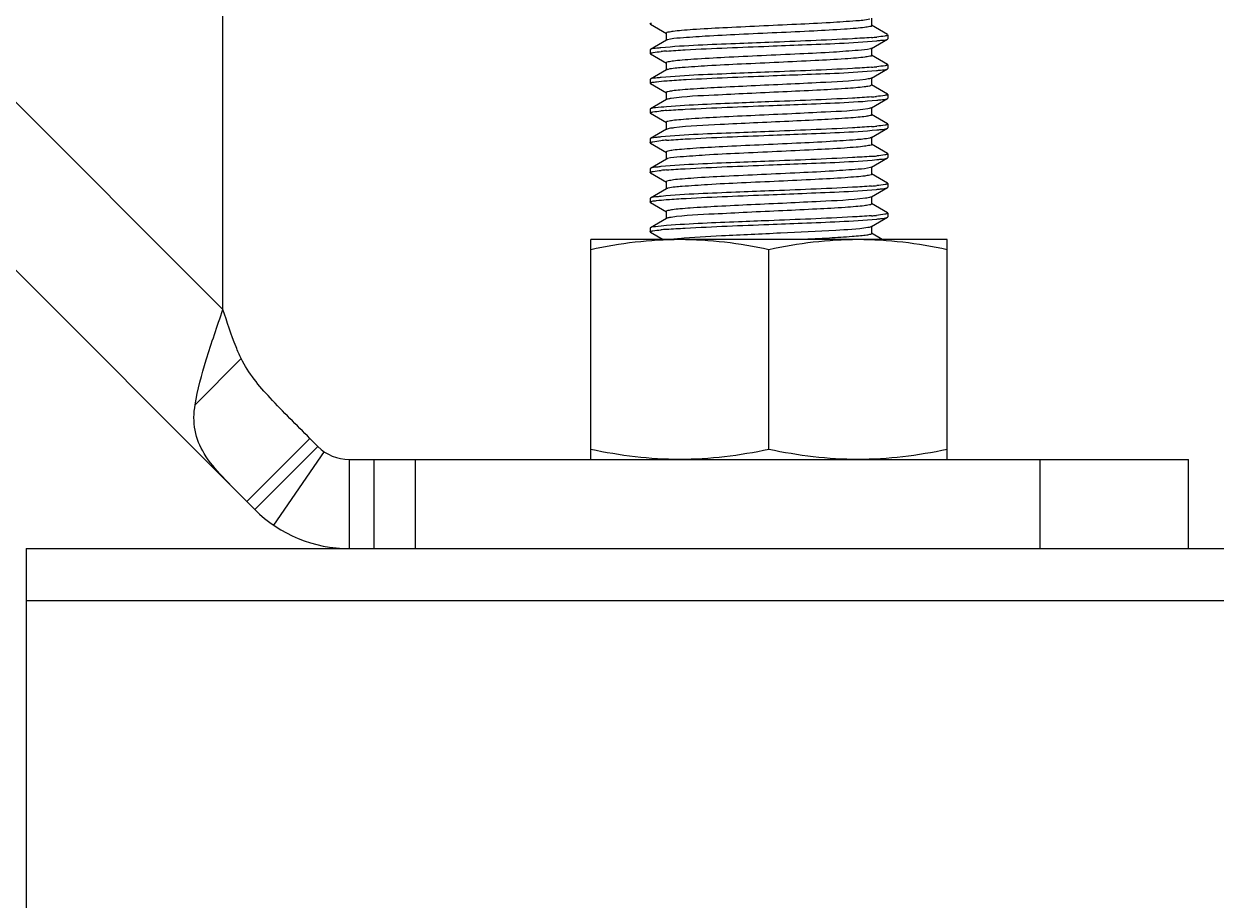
# Model space of a CAD drawing. Extents: x -1396510 to 1250330, y -1892470 to 1623980.
# Drawn here: x -1171297.1 to -1170915, y -51025.2 to -50744.4 of the extents above; entities that cross this region are included whole.
import ezdxf

# ---------------------------------------------------------------- set-up
doc = ezdxf.new("R2010")
doc.units = 0
doc.header["$LTSCALE"] = 1000
doc.header["$MEASUREMENT"] = 0

msp = doc.modelspace()

# ---------------------------------------------------------------- linework, layer by layer
at = {"linetype": 'Continuous'}
for p, q in [((-1171233.27, -50835.95), (-1171233.27, -50550.1)), ((-1171462.37, -50606.84), (-1171233.27, -50835.95)), ((-1171223.04, -50900.03), (-1171489.3, -50633.77)), ((-1171096.27, -50744.54), (-1171096.36, -50744.44)), ((-1171096.27, -50744.54), (-1171091.11, -50747.53)), ((-1171025.36, -50745.03), (-1171025.36, -50742.65)), ((-1171091.21, -50747.41), (-1171091.21, -50749.79)), ((-1171020.3, -50747.9), (-1171025.47, -50744.91)), ((-1171020.3, -50747.9), (-1171020.21, -50748.01)), ((-1171020.21, -50748.01), (-1171020.21, -50749.2)), ((-1171091.11, -50749.67), (-1171096.27, -50752.66)), ((-1171025.47, -50752.29), (-1171020.3, -50749.3)), ((-1171025.36, -50754.55), (-1171025.36, -50752.17)), ((-1171020.3, -50749.3), (-1171020.21, -50749.19)), ((-1171096.27, -50752.66), (-1171096.36, -50752.77)), ((-1171096.36, -50752.77), (-1171096.36, -50753.96)), ((-1171096.27, -50754.06), (-1171096.36, -50753.96)), ((-1171096.27, -50754.06), (-1171091.11, -50757.05)), ((-1171025.47, -50752.29), (-1171025.65, -50752.37)), ((-1171020.3, -50757.42), (-1171025.47, -50754.43)), ((-1171091.11, -50759.19), (-1171096.27, -50762.18)), ((-1171091.21, -50756.93), (-1171091.21, -50759.31)), ((-1171025.47, -50761.81), (-1171020.3, -50758.82)), ((-1171020.3, -50757.42), (-1171020.21, -50757.52)), ((-1171020.3, -50758.82), (-1171020.21, -50758.72)), ((-1171020.21, -50757.52), (-1171020.21, -50758.71)), ((-1171096.27, -50762.18), (-1171096.36, -50762.28)), ((-1171096.36, -50762.28), (-1171096.36, -50763.47)), ((-1171096.27, -50763.58), (-1171096.36, -50763.47)), ((-1171096.27, -50763.58), (-1171091.11, -50766.57)), ((-1171091.21, -50762.68), (-1171090.94, -50762.66)), ((-1171025.36, -50764.07), (-1171025.36, -50761.69)), ((-1171091.21, -50766.45), (-1171091.21, -50768.83)), ((-1171020.3, -50766.94), (-1171025.47, -50763.95)), ((-1171020.3, -50766.94), (-1171020.21, -50767.04)), ((-1171020.21, -50767.04), (-1171020.21, -50768.23)), ((-1171091.11, -50768.71), (-1171096.27, -50771.7)), ((-1171025.47, -50771.33), (-1171020.3, -50768.34)), ((-1171025.36, -50773.59), (-1171025.36, -50771.21)), ((-1171020.3, -50768.34), (-1171020.21, -50768.23)), ((-1171096.27, -50771.7), (-1171096.36, -50771.8)), ((-1171096.36, -50771.8), (-1171096.36, -50772.99)), ((-1171096.27, -50773.1), (-1171096.36, -50772.99)), ((-1171096.27, -50773.1), (-1171091.11, -50776.09)), ((-1171020.3, -50776.46), (-1171025.47, -50773.47)), ((-1171091.11, -50778.23), (-1171096.27, -50781.22)), ((-1171091.21, -50775.97), (-1171091.21, -50778.35)), ((-1171090.96, -50778.16), (-1171091.11, -50778.23)), ((-1171025.47, -50780.85), (-1171020.3, -50777.86)), ((-1171020.3, -50776.46), (-1171020.21, -50776.56)), ((-1171020.3, -50777.86), (-1171020.21, -50777.75)), ((-1171020.21, -50776.56), (-1171020.21, -50777.75)), ((-1171096.27, -50781.22), (-1171096.36, -50781.32)), ((-1171096.36, -50781.32), (-1171096.36, -50782.51)), ((-1171096.27, -50782.62), (-1171096.36, -50782.51)), ((-1171096.27, -50782.62), (-1171091.11, -50785.61)), ((-1171025.36, -50783.11), (-1171025.36, -50780.73)), ((-1171091.21, -50785.49), (-1171091.21, -50787.87)), ((-1171020.3, -50785.98), (-1171025.47, -50782.99)), ((-1171020.3, -50785.98), (-1171020.21, -50786.08)), ((-1171020.21, -50786.08), (-1171020.21, -50787.27)), ((-1171091.11, -50787.75), (-1171096.27, -50790.74)), ((-1171025.47, -50790.37), (-1171025.65, -50790.45)), ((-1171025.47, -50790.37), (-1171020.3, -50787.38)), ((-1171025.36, -50792.63), (-1171025.36, -50790.25)), ((-1171020.3, -50787.38), (-1171020.21, -50787.27)), ((-1171096.27, -50790.74), (-1171096.36, -50790.84)), ((-1171096.36, -50790.84), (-1171096.36, -50792.03)), ((-1171096.27, -50792.14), (-1171096.36, -50792.03)), ((-1171096.27, -50792.14), (-1171091.11, -50795.13)), ((-1171020.3, -50795.5), (-1171025.47, -50792.51)), ((-1171091.11, -50797.27), (-1171096.27, -50800.26)), ((-1171091.21, -50795.01), (-1171091.21, -50797.39)), ((-1171025.47, -50799.89), (-1171020.3, -50796.9)), ((-1171020.3, -50795.5), (-1171020.21, -50795.6)), ((-1171020.3, -50796.9), (-1171020.21, -50796.79)), ((-1171020.21, -50795.6), (-1171020.21, -50796.79)), ((-1171096.27, -50800.26), (-1171096.36, -50800.36)), ((-1171096.36, -50800.36), (-1171096.36, -50801.55)), ((-1171096.27, -50801.66), (-1171096.36, -50801.55)), ((-1171096.27, -50801.66), (-1171091.11, -50804.65)), ((-1171091.21, -50800.75), (-1171090.94, -50800.73)), ((-1171025.36, -50802.15), (-1171025.36, -50799.77)), ((-1171091.21, -50804.53), (-1171091.21, -50806.91)), ((-1171020.3, -50805.02), (-1171025.47, -50802.03)), ((-1171020.3, -50805.02), (-1171020.21, -50805.12)), ((-1171020.21, -50805.12), (-1171020.21, -50806.31)), ((-1171091.11, -50806.79), (-1171096.27, -50809.78)), ((-1171025.47, -50809.41), (-1171020.3, -50806.42)), ((-1171025.36, -50811.67), (-1171025.36, -50809.29)), ((-1171020.3, -50806.42), (-1171020.21, -50806.31)), ((-1171096.27, -50809.78), (-1171096.36, -50809.88)), ((-1171096.36, -50809.88), (-1171096.36, -50811.07)), ((-1171096.27, -50811.18), (-1171096.36, -50811.07)), ((-1171096.27, -50811.18), (-1171092.14, -50813.57)), ((-1171021.97, -50813.57), (-1171025.47, -50811.55)), ((-1171115.4, -50884.01), (-1171115.4, -50813.57)), ((-1171001.17, -50813.57), (-1171115.4, -50813.57)), ((-1171088.77, -50813.46), (-1171089.6, -50813.57)), ((-1171058.29, -50880.8), (-1171058.29, -50816.79)), ((-1171001.17, -50884.01), (-1171001.17, -50813.57)), ((-1171227.39, -50851.69), (-1171242.17, -50866.48)), ((-1171225.58, -50897.48), (-1171205.39, -50877.29)), ((-1171202.85, -50879.83), (-1171205.39, -50877.29)), ((-1171223.04, -50900.03), (-1171202.85, -50879.83)), ((-1171200.84, -50881.5), (-1171217.01, -50905.04)), ((-1171192.75, -50912.57), (-1171192.75, -50884.01)), ((-1171192.75, -50884.01), (-1170923.82, -50884.01)), ((-1171184.76, -50912.57), (-1171184.76, -50884.01)), ((-1171171.52, -50912.57), (-1171171.52, -50884.01)), ((-1170971.42, -50912.57), (-1170971.42, -50884.01)), ((-1170923.82, -50912.57), (-1170923.82, -50884.01)), ((-1171296.27, -50912.57), (-1171296.27, -51107.72)), ((-1171296.27, -50912.57), (-1167012.52, -50912.57)), ((-1171296.27, -50929.23), (-1167012.52, -50929.23))]:
    msp.add_line(p, q, dxfattribs=at)
for centre, radius, start, end in [((-1171033.84, -50640.9), 108.23, 274.4571, 275.3372), ((-1171082.77, -50860.56), 107.73, 94.4567, 95.35), ((-1171026.37, -50750.29), 2.2, 287.9093, 289.044), ((-1171089.41, -50763.99), 5.11, 103.4604, 104.3304), ((-1171033.72, -50651.85), 106.8, 274.4562, 275.3759), ((-1171034.04, -50657.59), 110.59, 274.4593, 275.2731), ((-1171083.05, -50876.32), 104.44, 94.4466, 95.4488), ((-1171033.82, -50669.71), 107.98, 274.4571, 275.3429), ((-1171082.98, -50886.61), 105.21, 94.4523, 95.4224), ((-1171026.37, -50788.37), 2.2, 287.9093, 289.044), ((-1171033.84, -50678.98), 108.23, 274.4571, 275.3372), ((-1171082.77, -50898.64), 107.73, 94.4567, 95.35), ((-1171089.41, -50802.07), 5.11, 103.4604, 104.3304), ((-1171033.72, -50689.93), 106.8, 274.4562, 275.3759), ((-1171034.04, -50695.67), 110.59, 274.4593, 275.2731), ((-1171083.05, -50914.4), 104.44, 94.4466, 95.4488), ((-1171192.75, -50869.74), 14.28, 224.9999, 270), ((-1171192.75, -50869.74), 42.84, 224.9999, 270)]:
    msp.add_arc(centre, radius, start, end, dxfattribs=at)
for points, knots in [([(-1171096.36, -50744.44), (-1171096.36, -50744.39), (-1171096.21, -50744.28), (-1171096.07, -50744.25), (-1171095.97, -50744.22)], [0, 0, 0, 0, 0.318595, 1, 1, 1, 1]), ([(-1171025.98, -50742.94), (-1171027.43, -50743.29), (-1171031.68, -50743.59), (-1171039.5, -50744.15), (-1171049.85, -50744.64), (-1171061.34, -50745.17), (-1171072.39, -50745.69), (-1171080.73, -50746.13), (-1171085.95, -50746.54), (-1171088.78, -50746.77), (-1171090.12, -50747.07), (-1171091.21, -50747.2), (-1171091.21, -50747.41)], [0, 0, 0, 0, 0.068576, 0.194029, 0.359725, 0.543506, 0.720761, 0.867753, 0.923531, 0.964877, 0.99049, 1, 1, 1, 1]), ([(-1171025.36, -50745.03), (-1171025.36, -50745.24), (-1171026.48, -50745.37), (-1171027.86, -50745.68), (-1171030.76, -50745.91), (-1171036.1, -50746.33), (-1171044.62, -50746.77), (-1171055.85, -50747.3), (-1171067.44, -50747.84), (-1171077.79, -50748.31), (-1171085.4, -50748.92), (-1171089.5, -50749.16), (-1171090.82, -50749.56)], [0, 0, 0, 0, 0.009703, 0.035887, 0.07813, 0.135078, 0.284815, 0.464601, 0.649729, 0.81476, 0.937049, 1, 1, 1, 1]), ([(-1171020.65, -50748.24), (-1171020.81, -50748.28), (-1171021.85, -50748.48), (-1171022.9, -50748.58), (-1171023.77, -50748.67)], [0, 0, 0, 0, 0.163341, 1, 1, 1, 1]), ([(-1171020.21, -50748.01), (-1171020.21, -50748.06), (-1171020.39, -50748.17), (-1171020.54, -50748.21), (-1171020.65, -50748.24)], [0, 0, 0, 0, 0.314295, 1, 1, 1, 1]), ([(-1171092.93, -50752.12), (-1171093.35, -50752.16), (-1171094.46, -50752.31), (-1171095.67, -50752.31), (-1171096.27, -50752.66)], [0, 0, 0, 0, 0.378727, 1, 1, 1, 1]), ([(-1171058.29, -50750.39), (-1171061.86, -50750.53), (-1171073.41, -50751.02), (-1171084.98, -50751.35), (-1171092.93, -50752.12)], [0, 0, 0, 0, 0.309586, 1, 1, 1, 1]), ([(-1171091.15, -50753.15), (-1171089.13, -50752.99), (-1171078.18, -50752.33), (-1171067.22, -50751.93), (-1171058.29, -50751.58)], [0, 0, 0, 0, 0.184541, 1, 1, 1, 1]), ([(-1171090.82, -50749.56), (-1171090.87, -50749.57), (-1171090.97, -50749.6), (-1171091.07, -50749.65), (-1171091.11, -50749.67)], [0, 0, 0, 0, 0.569522, 1, 1, 1, 1]), ([(-1171025.43, -50748.81), (-1171027.45, -50748.97), (-1171038.39, -50749.63), (-1171049.35, -50750.03), (-1171058.29, -50750.39)], [0, 0, 0, 0, 0.184553, 1, 1, 1, 1]), ([(-1171058.29, -50751.58), (-1171054.72, -50751.43), (-1171043.2, -50750.94), (-1171031.65, -50750.6), (-1171023.72, -50749.85)], [0, 0, 0, 0, 0.309073, 1, 1, 1, 1]), ([(-1171023.72, -50749.85), (-1171023.28, -50749.81), (-1171022.15, -50749.65), (-1171020.92, -50749.66), (-1171020.3, -50749.3)], [0, 0, 0, 0, 0.379133, 1, 1, 1, 1]), ([(-1171096.36, -50753.96), (-1171096.36, -50753.9), (-1171096.19, -50753.79), (-1171096.05, -50753.76), (-1171095.94, -50753.73)], [0, 0, 0, 0, 0.315177, 1, 1, 1, 1]), ([(-1171095.94, -50753.73), (-1171095.78, -50753.69), (-1171094.75, -50753.48), (-1171093.7, -50753.38), (-1171092.82, -50753.3)], [0, 0, 0, 0, 0.16229, 1, 1, 1, 1]), ([(-1171025.7, -50752.39), (-1171026.97, -50752.8), (-1171031.02, -50753.01), (-1171038.56, -50753.65), (-1171048.9, -50754.11), (-1171060.53, -50754.65), (-1171071.82, -50755.18), (-1171080.39, -50755.63), (-1171085.77, -50756.05), (-1171088.7, -50756.28), (-1171090.08, -50756.59), (-1171091.21, -50756.72), (-1171091.21, -50756.93)], [0, 0, 0, 0, 0.061098, 0.182334, 0.347135, 0.532706, 0.713328, 0.863975, 0.921317, 0.963856, 0.990226, 1, 1, 1, 1]), ([(-1171025.36, -50754.55), (-1171025.36, -50754.76), (-1171026.46, -50754.89), (-1171027.79, -50755.19), (-1171030.63, -50755.42), (-1171035.85, -50755.83), (-1171044.19, -50756.27), (-1171055.24, -50756.79), (-1171066.73, -50757.32), (-1171077.09, -50757.81), (-1171084.9, -50758.37), (-1171089.14, -50758.67), (-1171090.6, -50759.02)], [0, 0, 0, 0, 0.009517, 0.035128, 0.076492, 0.132277, 0.279305, 0.456588, 0.640385, 0.806077, 0.931494, 1, 1, 1, 1]), ([(-1171090.67, -50759.04), (-1171090.76, -50759.06), (-1171090.91, -50759.1), (-1171091.05, -50759.16), (-1171091.11, -50759.19)], [0, 0, 0, 0, 0.585672, 1, 1, 1, 1]), ([(-1171025.42, -50758.33), (-1171027.44, -50758.49), (-1171038.39, -50759.15), (-1171049.35, -50759.55), (-1171058.29, -50759.9)], [0, 0, 0, 0, 0.184509, 1, 1, 1, 1]), ([(-1171058.29, -50761.09), (-1171054.75, -50760.95), (-1171043.28, -50760.47), (-1171031.79, -50760.12), (-1171023.87, -50759.39)], [0, 0, 0, 0, 0.307895, 1, 1, 1, 1]), ([(-1171023.87, -50759.39), (-1171023.42, -50759.34), (-1171022.24, -50759.18), (-1171020.95, -50759.19), (-1171020.3, -50758.82)], [0, 0, 0, 0, 0.380051, 1, 1, 1, 1]), ([(-1171020.59, -50757.74), (-1171020.75, -50757.78), (-1171021.78, -50758), (-1171022.83, -50758.1), (-1171023.72, -50758.18)], [0, 0, 0, 0, 0.159053, 1, 1, 1, 1]), ([(-1171020.21, -50757.52), (-1171020.21, -50757.57), (-1171020.36, -50757.68), (-1171020.49, -50757.71), (-1171020.59, -50757.74)], [0, 0, 0, 0, 0.319254, 1, 1, 1, 1]), ([(-1171096.36, -50763.47), (-1171096.36, -50763.43), (-1171095.92, -50763.11), (-1171095.47, -50763.14), (-1171095.05, -50763.08)], [0, 0, 0, 0, 0.092798, 1, 1, 1, 1]), ([(-1171092.82, -50761.63), (-1171093.26, -50761.67), (-1171094.4, -50761.83), (-1171095.65, -50761.82), (-1171096.27, -50762.18)], [0, 0, 0, 0, 0.379378, 1, 1, 1, 1]), ([(-1171095.05, -50763.08), (-1171094.81, -50763.04), (-1171093.53, -50762.87), (-1171092.25, -50762.76), (-1171091.21, -50762.68)], [0, 0, 0, 0, 0.190958, 1, 1, 1, 1]), ([(-1171058.29, -50759.9), (-1171061.84, -50760.05), (-1171073.36, -50760.54), (-1171084.89, -50760.88), (-1171092.82, -50761.63)], [0, 0, 0, 0, 0.308784, 1, 1, 1, 1]), ([(-1171027.35, -50762.22), (-1171032.14, -50762.86), (-1171040.58, -50763.19), (-1171052.8, -50763.83), (-1171063.78, -50764.31), (-1171074.07, -50764.82), (-1171081.73, -50765.24), (-1171086.47, -50765.63), (-1171089.02, -50765.85), (-1171090.24, -50766.12), (-1171091.21, -50766.26), (-1171091.21, -50766.45)], [0, 0, 0, 0, 0.226556, 0.394464, 0.573122, 0.741029, 0.877994, 0.929534, 0.967621, 0.99116, 1, 1, 1, 1]), ([(-1171090.94, -50762.66), (-1171088.92, -50762.5), (-1171078.04, -50761.85), (-1171067.15, -50761.45), (-1171058.29, -50761.09)], [0, 0, 0, 0, 0.186017, 1, 1, 1, 1]), ([(-1171025.47, -50761.81), (-1171025.54, -50761.86), (-1171026.16, -50762.07), (-1171026.8, -50762.14), (-1171027.35, -50762.22)], [0, 0, 0, 0, 0.140461, 1, 1, 1, 1]), ([(-1171025.39, -50764.13), (-1171025.55, -50764.32), (-1171026.48, -50764.43), (-1171028.08, -50764.73), (-1171030.73, -50764.95), (-1171035.75, -50765.34), (-1171043.56, -50765.75), (-1171054.01, -50766.26), (-1171064.98, -50766.74), (-1171076.91, -50767.39), (-1171085.08, -50767.67), (-1171089.64, -50768.36)], [0, 0, 0, 0, 0.011937, 0.038615, 0.07957, 0.133598, 0.274096, 0.443272, 0.620779, 0.785256, 1, 1, 1, 1]), ([(-1171025.36, -50764.07), (-1171025.36, -50764.08), (-1171025.37, -50764.1), (-1171025.38, -50764.12), (-1171025.39, -50764.13)], [0, 0, 0, 0, 0.463467, 1, 1, 1, 1]), ([(-1171020.66, -50767.28), (-1171020.83, -50767.32), (-1171021.89, -50767.53), (-1171022.97, -50767.63), (-1171023.87, -50767.71)], [0, 0, 0, 0, 0.163149, 1, 1, 1, 1]), ([(-1171020.21, -50767.04), (-1171020.21, -50767.1), (-1171020.39, -50767.21), (-1171020.54, -50767.25), (-1171020.66, -50767.28)], [0, 0, 0, 0, 0.312916, 1, 1, 1, 1]), ([(-1171091.1, -50771), (-1171092.28, -50771.09), (-1171093.97, -50771.33), (-1171095.8, -50771.42), (-1171096.27, -50771.7)], [0, 0, 0, 0, 0.683777, 1, 1, 1, 1]), ([(-1171091.15, -50772.19), (-1171089.13, -50772.03), (-1171078.18, -50771.37), (-1171067.22, -50770.97), (-1171058.29, -50770.61)], [0, 0, 0, 0, 0.184504, 1, 1, 1, 1]), ([(-1171089.64, -50768.36), (-1171089.82, -50768.39), (-1171090.31, -50768.47), (-1171090.83, -50768.55), (-1171091.11, -50768.71)], [0, 0, 0, 0, 0.353551, 1, 1, 1, 1]), ([(-1171058.29, -50769.42), (-1171061.55, -50769.55), (-1171072.48, -50770.01), (-1171083.43, -50770.4), (-1171091.1, -50771)], [0, 0, 0, 0, 0.297814, 1, 1, 1, 1]), ([(-1171025.44, -50767.85), (-1171027.46, -50768.01), (-1171038.4, -50768.67), (-1171049.36, -50769.07), (-1171058.29, -50769.42)], [0, 0, 0, 0, 0.184619, 1, 1, 1, 1]), ([(-1171058.29, -50770.61), (-1171054.73, -50770.47), (-1171043.22, -50769.98), (-1171031.7, -50769.64), (-1171023.77, -50768.89)], [0, 0, 0, 0, 0.308711, 1, 1, 1, 1]), ([(-1171025.47, -50771.33), (-1171025.59, -50771.4), (-1171025.96, -50771.51), (-1171026.33, -50771.58), (-1171026.57, -50771.62)], [0, 0, 0, 0, 0.374139, 1, 1, 1, 1]), ([(-1171023.77, -50768.89), (-1171023.32, -50768.85), (-1171022.18, -50768.69), (-1171020.93, -50768.7), (-1171020.3, -50768.34)], [0, 0, 0, 0, 0.379419, 1, 1, 1, 1]), ([(-1171096.36, -50772.99), (-1171096.36, -50772.95), (-1171096.21, -50772.84), (-1171096.08, -50772.81), (-1171095.98, -50772.78)], [0, 0, 0, 0, 0.319044, 1, 1, 1, 1]), ([(-1171095.98, -50772.78), (-1171095.82, -50772.73), (-1171094.83, -50772.53), (-1171093.81, -50772.43), (-1171092.97, -50772.35)], [0, 0, 0, 0, 0.160861, 1, 1, 1, 1]), ([(-1171026.57, -50771.62), (-1171031.06, -50772.39), (-1171039.26, -50772.6), (-1171051.31, -50773.29), (-1171062.56, -50773.77), (-1171073.23, -50774.3), (-1171081.23, -50774.72), (-1171086.21, -50775.12), (-1171088.91, -50775.35), (-1171090.18, -50775.63), (-1171091.21, -50775.77), (-1171091.21, -50775.97)], [0, 0, 0, 0, 0.210773, 0.377666, 0.558838, 0.731273, 0.873076, 0.926648, 0.966309, 0.990838, 1, 1, 1, 1]), ([(-1171025.36, -50773.59), (-1171025.36, -50773.77), (-1171026.31, -50773.92), (-1171027.49, -50774.18), (-1171029.98, -50774.4), (-1171034.6, -50774.78), (-1171042.09, -50775.2), (-1171052.18, -50775.7), (-1171063.03, -50776.17), (-1171075.3, -50776.8), (-1171083.84, -50777.16), (-1171088.77, -50777.76)], [0, 0, 0, 0, 0.008683, 0.031763, 0.069103, 0.119686, 0.254361, 0.420111, 0.597552, 0.765912, 1, 1, 1, 1]), ([(-1171058.29, -50778.94), (-1171061.87, -50779.09), (-1171073.43, -50779.58), (-1171085.02, -50779.91), (-1171092.97, -50780.68)], [0, 0, 0, 0, 0.309919, 1, 1, 1, 1]), ([(-1171088.77, -50777.76), (-1171089.02, -50777.79), (-1171089.75, -50777.89), (-1171090.5, -50777.99), (-1171090.96, -50778.16)], [0, 0, 0, 0, 0.341642, 1, 1, 1, 1]), ([(-1171025.43, -50777.37), (-1171027.45, -50777.53), (-1171038.39, -50778.19), (-1171049.35, -50778.59), (-1171058.29, -50778.94)], [0, 0, 0, 0, 0.184538, 1, 1, 1, 1]), ([(-1171058.29, -50780.13), (-1171054.73, -50779.99), (-1171043.23, -50779.5), (-1171031.7, -50779.16), (-1171023.77, -50778.41)], [0, 0, 0, 0, 0.308641, 1, 1, 1, 1]), ([(-1171020.6, -50776.78), (-1171020.76, -50776.83), (-1171021.81, -50777.04), (-1171022.87, -50777.14), (-1171023.77, -50777.22)], [0, 0, 0, 0, 0.159502, 1, 1, 1, 1]), ([(-1171023.77, -50778.41), (-1171023.33, -50778.37), (-1171022.18, -50778.21), (-1171020.93, -50778.22), (-1171020.3, -50777.86)], [0, 0, 0, 0, 0.379512, 1, 1, 1, 1]), ([(-1171020.21, -50776.56), (-1171020.21, -50776.61), (-1171020.37, -50776.72), (-1171020.5, -50776.75), (-1171020.6, -50776.78)], [0, 0, 0, 0, 0.318137, 1, 1, 1, 1]), ([(-1171096.36, -50782.51), (-1171096.36, -50782.46), (-1171096.21, -50782.36), (-1171096.07, -50782.32), (-1171095.97, -50782.3)], [0, 0, 0, 0, 0.318595, 1, 1, 1, 1]), ([(-1171092.97, -50780.68), (-1171093.39, -50780.72), (-1171094.48, -50780.87), (-1171095.67, -50780.87), (-1171096.27, -50781.22)], [0, 0, 0, 0, 0.378482, 1, 1, 1, 1]), ([(-1171095.97, -50782.3), (-1171095.82, -50782.25), (-1171094.81, -50782.05), (-1171093.79, -50781.95), (-1171092.93, -50781.86)], [0, 0, 0, 0, 0.160696, 1, 1, 1, 1]), ([(-1171025.98, -50781.02), (-1171027.43, -50781.37), (-1171031.68, -50781.67), (-1171039.5, -50782.23), (-1171049.85, -50782.72), (-1171061.34, -50783.25), (-1171072.39, -50783.77), (-1171080.73, -50784.21), (-1171085.95, -50784.62), (-1171088.78, -50784.85), (-1171090.12, -50785.15), (-1171091.21, -50785.28), (-1171091.21, -50785.49)], [0, 0, 0, 0, 0.068576, 0.194029, 0.359725, 0.543506, 0.720761, 0.867753, 0.923531, 0.964877, 0.99049, 1, 1, 1, 1]), ([(-1171091.15, -50781.71), (-1171089.13, -50781.55), (-1171078.19, -50780.89), (-1171067.22, -50780.49), (-1171058.29, -50780.13)], [0, 0, 0, 0, 0.184493, 1, 1, 1, 1]), ([(-1171025.47, -50780.85), (-1171025.53, -50780.89), (-1171025.7, -50780.95), (-1171025.87, -50781), (-1171025.98, -50781.02)], [0, 0, 0, 0, 0.406881, 1, 1, 1, 1]), ([(-1171025.36, -50783.11), (-1171025.36, -50783.32), (-1171026.48, -50783.45), (-1171027.86, -50783.76), (-1171030.76, -50783.99), (-1171036.1, -50784.4), (-1171044.62, -50784.85), (-1171055.85, -50785.38), (-1171067.44, -50785.92), (-1171077.79, -50786.39), (-1171085.4, -50787), (-1171089.5, -50787.24), (-1171090.82, -50787.63)], [0, 0, 0, 0, 0.009703, 0.035887, 0.07813, 0.135078, 0.284815, 0.464601, 0.649729, 0.81476, 0.937049, 1, 1, 1, 1]), ([(-1171020.65, -50786.31), (-1171020.81, -50786.36), (-1171021.85, -50786.56), (-1171022.9, -50786.66), (-1171023.77, -50786.74)], [0, 0, 0, 0, 0.163341, 1, 1, 1, 1]), ([(-1171020.21, -50786.08), (-1171020.21, -50786.14), (-1171020.39, -50786.25), (-1171020.54, -50786.28), (-1171020.65, -50786.31)], [0, 0, 0, 0, 0.314295, 1, 1, 1, 1]), ([(-1171092.93, -50790.19), (-1171093.35, -50790.24), (-1171094.46, -50790.39), (-1171095.67, -50790.39), (-1171096.27, -50790.74)], [0, 0, 0, 0, 0.378727, 1, 1, 1, 1]), ([(-1171058.29, -50788.46), (-1171061.86, -50788.61), (-1171073.41, -50789.1), (-1171084.98, -50789.43), (-1171092.93, -50790.19)], [0, 0, 0, 0, 0.309586, 1, 1, 1, 1]), ([(-1171091.15, -50791.23), (-1171089.13, -50791.07), (-1171078.18, -50790.41), (-1171067.22, -50790.01), (-1171058.29, -50789.65)], [0, 0, 0, 0, 0.184541, 1, 1, 1, 1]), ([(-1171090.82, -50787.63), (-1171090.87, -50787.65), (-1171090.97, -50787.68), (-1171091.07, -50787.73), (-1171091.11, -50787.75)], [0, 0, 0, 0, 0.569522, 1, 1, 1, 1]), ([(-1171025.43, -50786.89), (-1171027.45, -50787.04), (-1171038.39, -50787.71), (-1171049.35, -50788.11), (-1171058.29, -50788.46)], [0, 0, 0, 0, 0.184553, 1, 1, 1, 1]), ([(-1171058.29, -50789.65), (-1171054.72, -50789.51), (-1171043.2, -50789.02), (-1171031.65, -50788.68), (-1171023.72, -50787.93)], [0, 0, 0, 0, 0.309073, 1, 1, 1, 1]), ([(-1171023.72, -50787.93), (-1171023.28, -50787.89), (-1171022.15, -50787.73), (-1171020.92, -50787.74), (-1171020.3, -50787.38)], [0, 0, 0, 0, 0.379133, 1, 1, 1, 1]), ([(-1171096.36, -50792.03), (-1171096.36, -50791.98), (-1171096.19, -50791.87), (-1171096.05, -50791.84), (-1171095.94, -50791.81)], [0, 0, 0, 0, 0.315177, 1, 1, 1, 1]), ([(-1171095.94, -50791.81), (-1171095.78, -50791.76), (-1171094.75, -50791.56), (-1171093.7, -50791.46), (-1171092.82, -50791.37)], [0, 0, 0, 0, 0.16229, 1, 1, 1, 1]), ([(-1171025.7, -50790.46), (-1171026.97, -50790.88), (-1171031.02, -50791.09), (-1171038.56, -50791.72), (-1171048.9, -50792.18), (-1171060.53, -50792.73), (-1171071.82, -50793.26), (-1171080.39, -50793.71), (-1171085.77, -50794.13), (-1171088.7, -50794.35), (-1171090.08, -50794.67), (-1171091.21, -50794.79), (-1171091.21, -50795.01)], [0, 0, 0, 0, 0.061098, 0.182334, 0.347135, 0.532706, 0.713328, 0.863975, 0.921317, 0.963856, 0.990226, 1, 1, 1, 1]), ([(-1171025.36, -50792.63), (-1171025.36, -50792.84), (-1171026.46, -50792.97), (-1171027.79, -50793.27), (-1171030.63, -50793.49), (-1171035.85, -50793.91), (-1171044.19, -50794.35), (-1171055.24, -50794.87), (-1171066.73, -50795.4), (-1171077.09, -50795.88), (-1171084.9, -50796.45), (-1171089.14, -50796.75), (-1171090.6, -50797.09)], [0, 0, 0, 0, 0.009517, 0.035128, 0.076492, 0.132277, 0.279305, 0.456588, 0.640385, 0.806077, 0.931494, 1, 1, 1, 1]), ([(-1171058.29, -50797.98), (-1171061.84, -50798.12), (-1171073.36, -50798.61), (-1171084.89, -50798.95), (-1171092.82, -50799.7)], [0, 0, 0, 0, 0.308784, 1, 1, 1, 1]), ([(-1171090.67, -50797.11), (-1171090.76, -50797.14), (-1171090.91, -50797.18), (-1171091.05, -50797.24), (-1171091.11, -50797.27)], [0, 0, 0, 0, 0.585672, 1, 1, 1, 1]), ([(-1171025.42, -50796.4), (-1171027.44, -50796.56), (-1171038.39, -50797.23), (-1171049.35, -50797.63), (-1171058.29, -50797.98)], [0, 0, 0, 0, 0.184509, 1, 1, 1, 1]), ([(-1171058.29, -50799.17), (-1171054.75, -50799.03), (-1171043.28, -50798.54), (-1171031.79, -50798.2), (-1171023.87, -50797.46)], [0, 0, 0, 0, 0.307895, 1, 1, 1, 1]), ([(-1171023.87, -50797.46), (-1171023.42, -50797.42), (-1171022.24, -50797.26), (-1171020.95, -50797.27), (-1171020.3, -50796.9)], [0, 0, 0, 0, 0.380051, 1, 1, 1, 1]), ([(-1171020.59, -50795.82), (-1171020.75, -50795.86), (-1171021.78, -50796.07), (-1171022.83, -50796.17), (-1171023.72, -50796.26)], [0, 0, 0, 0, 0.159053, 1, 1, 1, 1]), ([(-1171020.21, -50795.6), (-1171020.21, -50795.65), (-1171020.36, -50795.75), (-1171020.49, -50795.79), (-1171020.59, -50795.82)], [0, 0, 0, 0, 0.319254, 1, 1, 1, 1]), ([(-1171096.36, -50801.55), (-1171096.36, -50801.51), (-1171095.92, -50801.19), (-1171095.47, -50801.22), (-1171095.05, -50801.15)], [0, 0, 0, 0, 0.092798, 1, 1, 1, 1]), ([(-1171092.82, -50799.7), (-1171093.26, -50799.75), (-1171094.4, -50799.91), (-1171095.65, -50799.89), (-1171096.27, -50800.26)], [0, 0, 0, 0, 0.379378, 1, 1, 1, 1]), ([(-1171095.05, -50801.15), (-1171094.81, -50801.12), (-1171093.53, -50800.95), (-1171092.25, -50800.84), (-1171091.21, -50800.75)], [0, 0, 0, 0, 0.190958, 1, 1, 1, 1]), ([(-1171027.35, -50800.3), (-1171032.14, -50800.94), (-1171040.58, -50801.27), (-1171052.8, -50801.91), (-1171063.78, -50802.39), (-1171074.07, -50802.9), (-1171081.73, -50803.32), (-1171086.47, -50803.7), (-1171089.02, -50803.92), (-1171090.24, -50804.2), (-1171091.21, -50804.34), (-1171091.21, -50804.53)], [0, 0, 0, 0, 0.226556, 0.394464, 0.573122, 0.741029, 0.877994, 0.929534, 0.967621, 0.99116, 1, 1, 1, 1]), ([(-1171090.94, -50800.73), (-1171088.92, -50800.58), (-1171078.04, -50799.92), (-1171067.15, -50799.53), (-1171058.29, -50799.17)], [0, 0, 0, 0, 0.186017, 1, 1, 1, 1]), ([(-1171025.47, -50799.89), (-1171025.54, -50799.93), (-1171026.16, -50800.15), (-1171026.8, -50800.22), (-1171027.35, -50800.3)], [0, 0, 0, 0, 0.140461, 1, 1, 1, 1]), ([(-1171025.39, -50802.21), (-1171025.55, -50802.4), (-1171026.48, -50802.51), (-1171028.08, -50802.81), (-1171030.73, -50803.02), (-1171035.75, -50803.42), (-1171043.56, -50803.83), (-1171054.01, -50804.34), (-1171064.98, -50804.82), (-1171076.91, -50805.47), (-1171085.08, -50805.75), (-1171089.64, -50806.44)], [0, 0, 0, 0, 0.011937, 0.038615, 0.07957, 0.133598, 0.274096, 0.443272, 0.620779, 0.785256, 1, 1, 1, 1]), ([(-1171025.36, -50802.15), (-1171025.36, -50802.16), (-1171025.37, -50802.18), (-1171025.38, -50802.2), (-1171025.39, -50802.21)], [0, 0, 0, 0, 0.463467, 1, 1, 1, 1]), ([(-1171020.66, -50805.35), (-1171020.83, -50805.4), (-1171021.89, -50805.61), (-1171022.97, -50805.71), (-1171023.87, -50805.79)], [0, 0, 0, 0, 0.163149, 1, 1, 1, 1]), ([(-1171020.21, -50805.12), (-1171020.21, -50805.18), (-1171020.39, -50805.29), (-1171020.54, -50805.33), (-1171020.66, -50805.35)], [0, 0, 0, 0, 0.312916, 1, 1, 1, 1]), ([(-1171091.1, -50809.08), (-1171092.28, -50809.17), (-1171093.97, -50809.4), (-1171095.8, -50809.5), (-1171096.27, -50809.78)], [0, 0, 0, 0, 0.683777, 1, 1, 1, 1]), ([(-1171091.15, -50810.27), (-1171089.13, -50810.11), (-1171078.18, -50809.45), (-1171067.22, -50809.05), (-1171058.29, -50808.69)], [0, 0, 0, 0, 0.184504, 1, 1, 1, 1]), ([(-1171089.64, -50806.44), (-1171089.82, -50806.46), (-1171090.31, -50806.55), (-1171090.83, -50806.62), (-1171091.11, -50806.79)], [0, 0, 0, 0, 0.353551, 1, 1, 1, 1]), ([(-1171058.29, -50807.5), (-1171061.55, -50807.63), (-1171072.48, -50808.08), (-1171083.43, -50808.47), (-1171091.1, -50809.08)], [0, 0, 0, 0, 0.297814, 1, 1, 1, 1]), ([(-1171025.44, -50805.93), (-1171027.46, -50806.08), (-1171038.4, -50806.75), (-1171049.36, -50807.15), (-1171058.29, -50807.5)], [0, 0, 0, 0, 0.184619, 1, 1, 1, 1]), ([(-1171058.29, -50808.69), (-1171054.73, -50808.55), (-1171043.22, -50808.06), (-1171031.7, -50807.72), (-1171023.77, -50806.97)], [0, 0, 0, 0, 0.308711, 1, 1, 1, 1]), ([(-1171025.47, -50809.41), (-1171025.59, -50809.48), (-1171025.96, -50809.58), (-1171026.33, -50809.66), (-1171026.57, -50809.7)], [0, 0, 0, 0, 0.374139, 1, 1, 1, 1]), ([(-1171023.77, -50806.97), (-1171023.32, -50806.93), (-1171022.18, -50806.77), (-1171020.93, -50806.78), (-1171020.3, -50806.42)], [0, 0, 0, 0, 0.379419, 1, 1, 1, 1]), ([(-1171096.36, -50811.07), (-1171096.36, -50811.02), (-1171096.21, -50810.92), (-1171096.08, -50810.88), (-1171095.98, -50810.86)], [0, 0, 0, 0, 0.319044, 1, 1, 1, 1]), ([(-1171095.98, -50810.86), (-1171095.82, -50810.81), (-1171094.83, -50810.61), (-1171093.81, -50810.51), (-1171092.97, -50810.43)], [0, 0, 0, 0, 0.160861, 1, 1, 1, 1]), ([(-1171026.57, -50809.7), (-1171029.98, -50810.28), (-1171039.35, -50810.68), (-1171054.96, -50811.55), (-1171071.73, -50812.29), (-1171082.62, -50812.85), (-1171087.19, -50813.29)], [0, 0, 0, 0, 0.170917, 0.461626, 0.773335, 1, 1, 1, 1]), ([(-1171025.36, -50811.67), (-1171025.36, -50811.82), (-1171026.14, -50811.98), (-1171027.14, -50812.2), (-1171029.22, -50812.41), (-1171033.14, -50812.76), (-1171039.57, -50813.14), (-1171045.04, -50813.42), (-1171048.1, -50813.57)], [0, 0, 0, 0, 0.020556, 0.074233, 0.161243, 0.2796, 0.598476, 1, 1, 1, 1]), ([(-1171086.85, -50813.57), (-1171091.63, -50813.57), (-1171101.23, -50814.17), (-1171110.7, -50815.8), (-1171115.4, -50816.79)], [0, 0, 0, 0, 0.499234, 1, 1, 1, 1]), ([(-1171058.29, -50816.79), (-1171062.99, -50815.8), (-1171072.46, -50814.17), (-1171082.06, -50813.57), (-1171086.85, -50813.57)], [0, 0, 0, 0, 0.500766, 1, 1, 1, 1]), ([(-1171029.73, -50813.57), (-1171034.52, -50813.57), (-1171044.12, -50814.17), (-1171053.59, -50815.8), (-1171058.29, -50816.79)], [0, 0, 0, 0, 0.499234, 1, 1, 1, 1]), ([(-1171001.17, -50816.79), (-1171005.87, -50815.8), (-1171015.34, -50814.17), (-1171024.94, -50813.57), (-1171029.73, -50813.57)], [0, 0, 0, 0, 0.500766, 1, 1, 1, 1]), ([(-1171242.17, -50866.48), (-1171241.37, -50861.61), (-1171238.55, -50851.34), (-1171235.11, -50841.31), (-1171233.27, -50835.95)], [0, 0, 0, 0, 0.46516, 1, 1, 1, 1]), ([(-1171227.39, -50851.69), (-1171227.98, -50850.46), (-1171230.24, -50845.33), (-1171231.96, -50839.98), (-1171233.27, -50835.95)], [0, 0, 0, 0, 0.243558, 1, 1, 1, 1]), ([(-1171205.39, -50877.29), (-1171209.68, -50873), (-1171217.7, -50865.16), (-1171225.12, -50856.38), (-1171227.39, -50851.69)], [0, 0, 0, 0, 0.53832, 1, 1, 1, 1]), ([(-1171225.58, -50897.48), (-1171228.22, -50894.85), (-1171233.1, -50890.04), (-1171239.4, -50882.8), (-1171242.78, -50874.72), (-1171242.62, -50869.17), (-1171242.17, -50866.48)], [0, 0, 0, 0, 0.30379, 0.559468, 0.777636, 1, 1, 1, 1]), ([(-1171086.85, -50884.01), (-1171091.63, -50884.01), (-1171101.23, -50883.41), (-1171110.7, -50881.79), (-1171115.4, -50880.8)], [0, 0, 0, 0, 0.499234, 1, 1, 1, 1]), ([(-1171058.29, -50880.8), (-1171062.99, -50881.79), (-1171072.46, -50883.41), (-1171082.06, -50884.01), (-1171086.85, -50884.01)], [0, 0, 0, 0, 0.500766, 1, 1, 1, 1]), ([(-1171029.73, -50884.01), (-1171034.52, -50884.01), (-1171044.12, -50883.41), (-1171053.59, -50881.79), (-1171058.29, -50880.8)], [0, 0, 0, 0, 0.499234, 1, 1, 1, 1]), ([(-1171001.17, -50880.8), (-1171005.87, -50881.79), (-1171015.34, -50883.41), (-1171024.94, -50884.01), (-1171029.73, -50884.01)], [0, 0, 0, 0, 0.500766, 1, 1, 1, 1])]:
    msp.add_open_spline(points, degree=3, knots=knots, dxfattribs=at)
msp.add_open_spline([(-1171087.19, -50813.29), (-1171087.72, -50813.34), (-1171088.24, -50813.4), (-1171088.77, -50813.46)], degree=3, dxfattribs=at)

doc.saveas('drawing.dxf')
